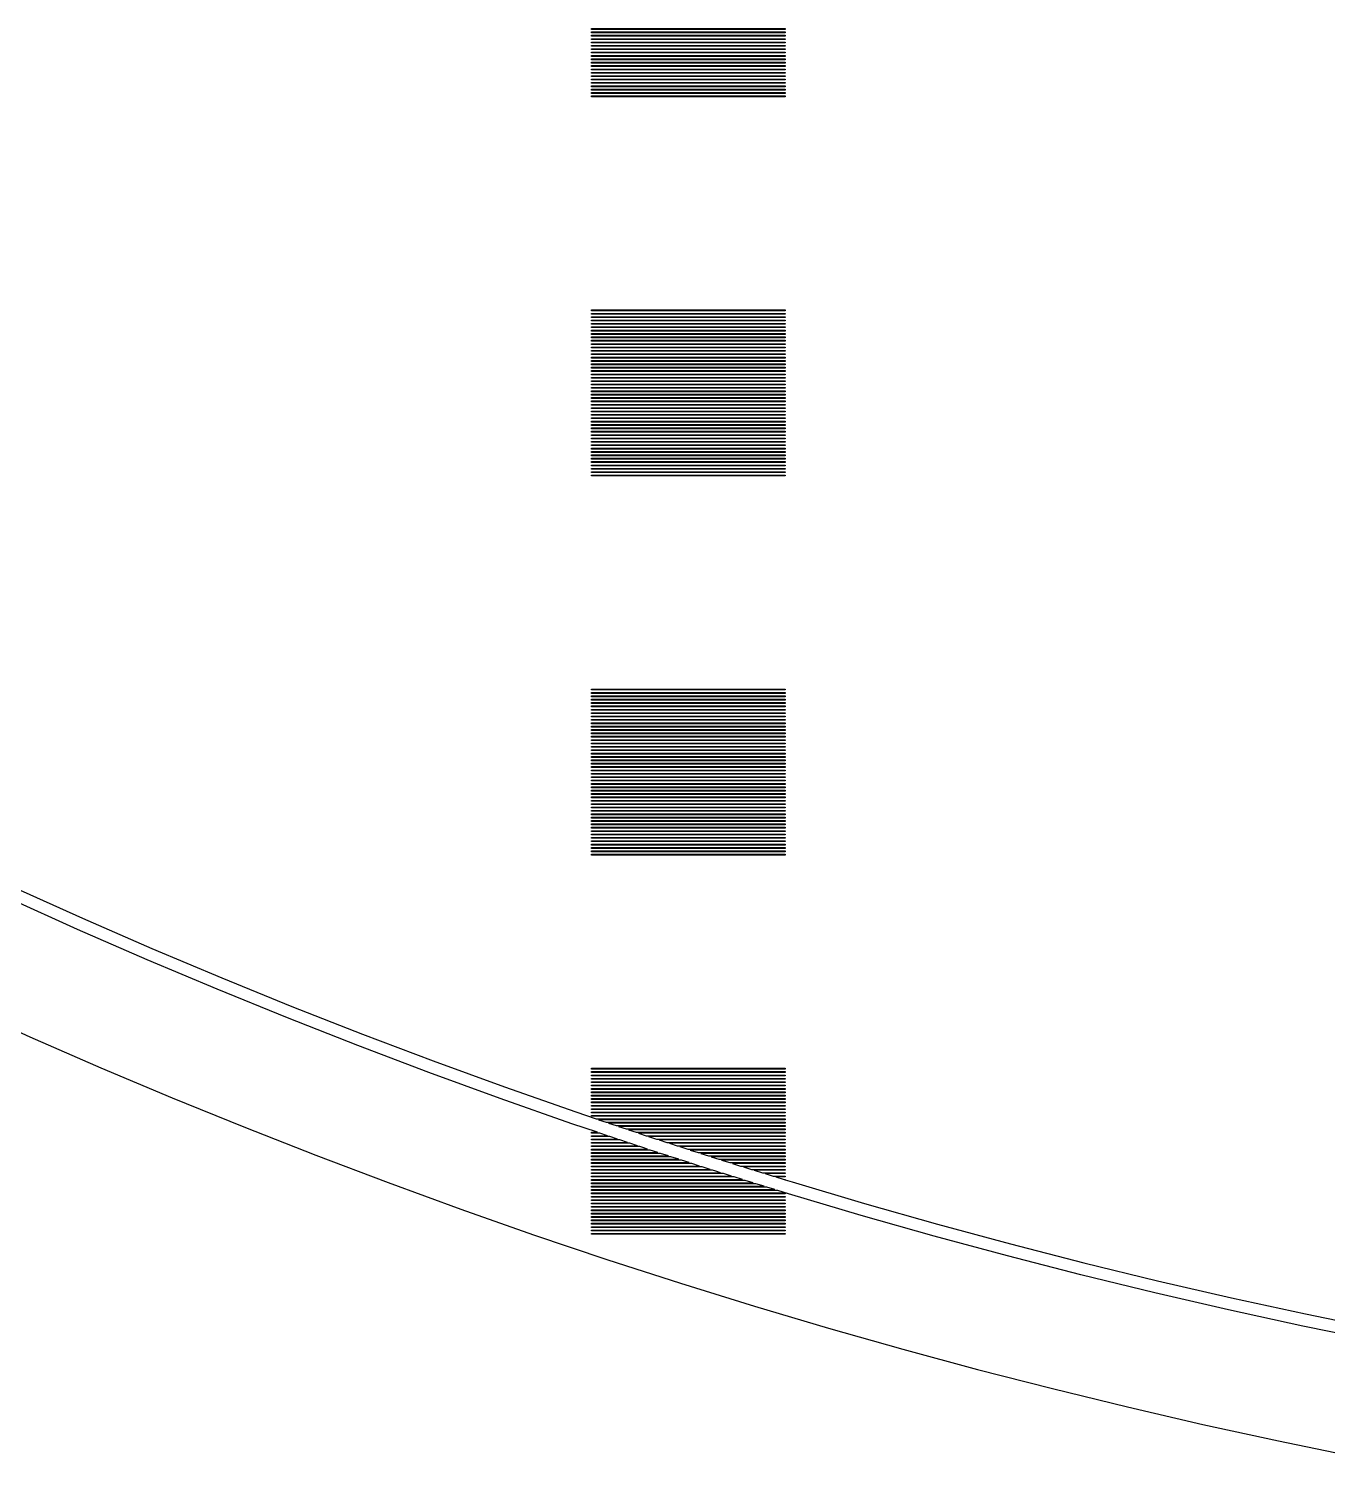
# Model space of a CAD drawing. Extents: x 40 to 187, y -3 to 150.
# Drawn here: x 79.42 to 95.19, y -1.4 to 15.93 of the extents above; entities that cross this region are included whole.
import ezdxf

# ---------------------------------------------------------------- set-up
doc = ezdxf.new("R2010")
doc.units = 0

msp = doc.modelspace()

# ---------------------------------------------------------------- linework, layer by layer
for p, q in [((86.2563, 15.9168), (86.2563, 15.927)), ((86.2563, 15.927), (88.6083, 15.927)), ((88.6083, 15.9168), (86.2563, 15.9168)), ((86.2563, 15.8759), (86.2563, 15.8861)), ((86.2563, 15.8861), (88.6083, 15.8861)), ((88.6083, 15.8759), (86.2563, 15.8759)), ((86.2563, 15.835), (86.2563, 15.8452)), ((86.2563, 15.8452), (88.6083, 15.8452)), ((88.6083, 15.835), (86.2563, 15.835)), ((86.2563, 15.7941), (86.2563, 15.8043)), ((86.2563, 15.8043), (88.6083, 15.8043)), ((88.6083, 15.7941), (86.2563, 15.7941)), ((88.6083, 15.927), (88.6083, 15.9168)), ((88.6083, 15.8861), (88.6083, 15.8759)), ((88.6083, 15.8452), (88.6083, 15.835)), ((88.6083, 15.8043), (88.6083, 15.7941)), ((86.2563, 15.7532), (86.2563, 15.7634)), ((86.2563, 15.7634), (88.6083, 15.7634)), ((88.6083, 15.7532), (86.2563, 15.7532)), ((86.2563, 15.7122), (86.2563, 15.7225)), ((86.2563, 15.7225), (88.6083, 15.7225)), ((88.6083, 15.7122), (86.2563, 15.7122)), ((86.2563, 15.6714), (86.2563, 15.6816)), ((86.2563, 15.6816), (88.6083, 15.6816)), ((88.6083, 15.6714), (86.2563, 15.6714)), ((86.2563, 15.6304), (86.2563, 15.6407)), ((86.2563, 15.6407), (88.6083, 15.6407)), ((88.6083, 15.6304), (86.2563, 15.6304)), ((86.2563, 15.5895), (86.2563, 15.5998)), ((86.2563, 15.5998), (88.6083, 15.5998)), ((88.6083, 15.7634), (88.6083, 15.7532)), ((88.6083, 15.7225), (88.6083, 15.7122)), ((88.6083, 15.6816), (88.6083, 15.6714)), ((88.6083, 15.6407), (88.6083, 15.6304)), ((88.6083, 15.5998), (88.6083, 15.5895)), ((88.6083, 15.5895), (86.2563, 15.5895)), ((86.2563, 15.5486), (86.2563, 15.5589)), ((86.2563, 15.5589), (88.6083, 15.5589)), ((88.6083, 15.5486), (86.2563, 15.5486)), ((86.2563, 15.5077), (86.2563, 15.5179)), ((86.2563, 15.5179), (88.6083, 15.5179)), ((88.6083, 15.5077), (86.2563, 15.5077)), ((86.2563, 15.4668), (86.2563, 15.4771)), ((86.2563, 15.4771), (88.6083, 15.4771)), ((88.6083, 15.4668), (86.2563, 15.4668)), ((86.2563, 15.4259), (86.2563, 15.4361)), ((86.2563, 15.4361), (88.6083, 15.4361)), ((88.6083, 15.4259), (86.2563, 15.4259)), ((88.6083, 15.5589), (88.6083, 15.5486)), ((88.6083, 15.5179), (88.6083, 15.5077)), ((88.6083, 15.4771), (88.6083, 15.4668)), ((88.6083, 15.4361), (88.6083, 15.4259)), ((86.2563, 15.385), (86.2563, 15.3952)), ((86.2563, 15.3952), (88.6083, 15.3952)), ((88.6083, 15.385), (86.2563, 15.385)), ((86.2563, 15.3441), (86.2563, 15.3543)), ((86.2563, 15.3543), (88.6083, 15.3543)), ((88.6083, 15.3441), (86.2563, 15.3441)), ((86.2563, 15.3032), (86.2563, 15.3134)), ((86.2563, 15.3134), (88.6083, 15.3134)), ((88.6083, 15.3032), (86.2563, 15.3032)), ((86.2563, 15.2623), (86.2563, 15.2725)), ((86.2563, 15.2725), (88.6083, 15.2725)), ((88.6083, 15.2623), (86.2563, 15.2623)), ((88.6083, 15.3952), (88.6083, 15.385)), ((88.6083, 15.3543), (88.6083, 15.3441)), ((88.6083, 15.3134), (88.6083, 15.3032)), ((88.6083, 15.2725), (88.6083, 15.2623)), ((86.2563, 15.2214), (86.2563, 15.2316)), ((86.2563, 15.2316), (88.6083, 15.2316)), ((88.6083, 15.2214), (86.2563, 15.2214)), ((86.2563, 15.1805), (86.2563, 15.1907)), ((86.2563, 15.1907), (88.6083, 15.1907)), ((88.6083, 15.1805), (86.2563, 15.1805)), ((86.2563, 15.1396), (86.2563, 15.1498)), ((86.2563, 15.1498), (88.6083, 15.1498)), ((88.6083, 15.1396), (86.2563, 15.1396)), ((86.2563, 15.0987), (86.2563, 15.1089)), ((86.2563, 15.1089), (88.6083, 15.1089)), ((88.6083, 15.0987), (86.2563, 15.0987)), ((88.6083, 15.2316), (88.6083, 15.2214)), ((88.6083, 15.1907), (88.6083, 15.1805)), ((88.6083, 15.1498), (88.6083, 15.1396)), ((88.6083, 15.1089), (88.6083, 15.0987)), ((86.2563, 12.5013), (86.2563, 12.5115)), ((86.2563, 12.5115), (88.6083, 12.5115)), ((88.6083, 12.5013), (86.2563, 12.5013)), ((88.6083, 12.5115), (88.6083, 12.5013)), ((86.2563, 12.4604), (86.2563, 12.4706)), ((86.2563, 12.4706), (88.6083, 12.4706)), ((88.6083, 12.4604), (86.2563, 12.4604)), ((86.2563, 12.4195), (86.2563, 12.4297)), ((86.2563, 12.4297), (88.6083, 12.4297)), ((88.6083, 12.4195), (86.2563, 12.4195)), ((86.2563, 12.3786), (86.2563, 12.3888)), ((86.2563, 12.3888), (88.6083, 12.3888)), ((88.6083, 12.3786), (86.2563, 12.3786)), ((86.2563, 12.3376), (86.2563, 12.3479)), ((86.2563, 12.3479), (88.6083, 12.3479)), ((88.6083, 12.3376), (86.2563, 12.3376)), ((86.2563, 12.2968), (86.2563, 12.307)), ((86.2563, 12.307), (88.6083, 12.307)), ((88.6083, 12.4706), (88.6083, 12.4604)), ((88.6083, 12.4297), (88.6083, 12.4195)), ((88.6083, 12.3888), (88.6083, 12.3786)), ((88.6083, 12.3479), (88.6083, 12.3376)), ((88.6083, 12.307), (88.6083, 12.2968)), ((88.6083, 12.2968), (86.2563, 12.2968)), ((86.2563, 12.2558), (86.2563, 12.2661)), ((86.2563, 12.2661), (88.6083, 12.2661)), ((88.6083, 12.2558), (86.2563, 12.2558)), ((86.2563, 12.2149), (86.2563, 12.2252)), ((86.2563, 12.2252), (88.6083, 12.2252)), ((88.6083, 12.2149), (86.2563, 12.2149)), ((86.2563, 12.174), (86.2563, 12.1843)), ((86.2563, 12.1843), (88.6083, 12.1843)), ((88.6083, 12.174), (86.2563, 12.174)), ((86.2563, 12.1331), (86.2563, 12.1434)), ((86.2563, 12.1434), (88.6083, 12.1434)), ((88.6083, 12.1331), (86.2563, 12.1331)), ((88.6083, 12.2661), (88.6083, 12.2558)), ((88.6083, 12.2252), (88.6083, 12.2149)), ((88.6083, 12.1843), (88.6083, 12.174)), ((88.6083, 12.1434), (88.6083, 12.1331)), ((86.2563, 12.0922), (86.2563, 12.1024)), ((86.2563, 12.1024), (88.6083, 12.1024)), ((88.6083, 12.0922), (86.2563, 12.0922)), ((86.2563, 12.0513), (86.2563, 12.0616)), ((86.2563, 12.0616), (88.6083, 12.0616)), ((88.6083, 12.0513), (86.2563, 12.0513)), ((86.2563, 12.0104), (86.2563, 12.0206)), ((86.2563, 12.0206), (88.6083, 12.0206)), ((88.6083, 12.0104), (86.2563, 12.0104)), ((86.2563, 11.9695), (86.2563, 11.9798)), ((86.2563, 11.9798), (88.6083, 11.9798)), ((88.6083, 11.9695), (86.2563, 11.9695)), ((88.6083, 12.1024), (88.6083, 12.0922)), ((88.6083, 12.0616), (88.6083, 12.0513)), ((88.6083, 12.0206), (88.6083, 12.0104)), ((88.6083, 11.9798), (88.6083, 11.9695)), ((86.2563, 11.9286), (86.2563, 11.9388)), ((86.2563, 11.9388), (88.6083, 11.9388)), ((88.6083, 11.9286), (86.2563, 11.9286)), ((86.2563, 11.8877), (86.2563, 11.8979)), ((86.2563, 11.8979), (88.6083, 11.8979)), ((88.6083, 11.8877), (86.2563, 11.8877)), ((86.2563, 11.8468), (86.2563, 11.857)), ((86.2563, 11.857), (88.6083, 11.857)), ((88.6083, 11.8468), (86.2563, 11.8468)), ((86.2563, 11.8059), (86.2563, 11.8161)), ((86.2563, 11.8161), (88.6083, 11.8161)), ((88.6083, 11.8059), (86.2563, 11.8059)), ((88.6083, 11.9388), (88.6083, 11.9286)), ((88.6083, 11.8979), (88.6083, 11.8877)), ((88.6083, 11.857), (88.6083, 11.8468)), ((88.6083, 11.8161), (88.6083, 11.8059)), ((86.2563, 11.765), (86.2563, 11.7752)), ((86.2563, 11.7752), (88.6083, 11.7752)), ((88.6083, 11.765), (86.2563, 11.765)), ((86.2563, 11.7241), (86.2563, 11.7343)), ((86.2563, 11.7343), (88.6083, 11.7343)), ((88.6083, 11.7241), (86.2563, 11.7241)), ((86.2563, 11.6832), (86.2563, 11.6934)), ((86.2563, 11.6934), (88.6083, 11.6934)), ((88.6083, 11.6832), (86.2563, 11.6832)), ((86.2563, 11.6423), (86.2563, 11.6525)), ((86.2563, 11.6525), (88.6083, 11.6525)), ((88.6083, 11.6423), (86.2563, 11.6423)), ((86.2563, 11.6014), (86.2563, 11.6116)), ((86.2563, 11.6116), (88.6083, 11.6116)), ((88.6083, 11.7752), (88.6083, 11.765)), ((88.6083, 11.7343), (88.6083, 11.7241)), ((88.6083, 11.6934), (88.6083, 11.6832)), ((88.6083, 11.6525), (88.6083, 11.6423)), ((88.6083, 11.6116), (88.6083, 11.6014)), ((88.6083, 11.6014), (86.2563, 11.6014)), ((86.2563, 11.5605), (86.2563, 11.5707)), ((86.2563, 11.5707), (88.6083, 11.5707)), ((88.6083, 11.5605), (86.2563, 11.5605)), ((86.2563, 11.5196), (86.2563, 11.5298)), ((86.2563, 11.5298), (88.6083, 11.5298)), ((88.6083, 11.5196), (86.2563, 11.5196)), ((86.2563, 11.4787), (86.2563, 11.4889)), ((86.2563, 11.4889), (88.6083, 11.4889)), ((88.6083, 11.4787), (86.2563, 11.4787)), ((86.2563, 11.4378), (86.2563, 11.448)), ((86.2563, 11.448), (88.6083, 11.448)), ((88.6083, 11.4378), (86.2563, 11.4378)), ((88.6083, 11.5707), (88.6083, 11.5605)), ((88.6083, 11.5298), (88.6083, 11.5196)), ((88.6083, 11.4889), (88.6083, 11.4787)), ((88.6083, 11.448), (88.6083, 11.4378)), ((86.2563, 11.3969), (86.2563, 11.4071)), ((86.2563, 11.4071), (88.6083, 11.4071)), ((88.6083, 11.3969), (86.2563, 11.3969)), ((86.2563, 11.356), (86.2563, 11.3662)), ((86.2563, 11.3662), (88.6083, 11.3662)), ((88.6083, 11.356), (86.2563, 11.356)), ((86.2563, 11.3151), (86.2563, 11.3253)), ((86.2563, 11.3253), (88.6083, 11.3253)), ((88.6083, 11.3151), (86.2563, 11.3151)), ((86.2563, 11.2742), (86.2563, 11.2844)), ((86.2563, 11.2844), (88.6083, 11.2844)), ((88.6083, 11.2742), (86.2563, 11.2742)), ((88.6083, 11.4071), (88.6083, 11.3969)), ((88.6083, 11.3662), (88.6083, 11.356)), ((88.6083, 11.3253), (88.6083, 11.3151)), ((88.6083, 11.2844), (88.6083, 11.2742)), ((86.2563, 11.2333), (86.2563, 11.2435)), ((86.2563, 11.2435), (88.6083, 11.2435)), ((88.6083, 11.2333), (86.2563, 11.2333)), ((86.2563, 11.1924), (86.2563, 11.2026)), ((86.2563, 11.2026), (88.6083, 11.2026)), ((88.6083, 11.1924), (86.2563, 11.1924)), ((86.2563, 11.1515), (86.2563, 11.1617)), ((86.2563, 11.1617), (88.6083, 11.1617)), ((88.6083, 11.1515), (86.2563, 11.1515)), ((86.2563, 11.1105), (86.2563, 11.1208)), ((86.2563, 11.1208), (88.6083, 11.1208)), ((88.6083, 11.1105), (86.2563, 11.1105)), ((88.6083, 11.2435), (88.6083, 11.2333)), ((88.6083, 11.2026), (88.6083, 11.1924)), ((88.6083, 11.1617), (88.6083, 11.1515)), ((88.6083, 11.1208), (88.6083, 11.1105)), ((86.2563, 11.0697), (86.2563, 11.0799)), ((86.2563, 11.0799), (88.6083, 11.0799)), ((88.6083, 11.0697), (86.2563, 11.0697)), ((86.2563, 11.0287), (86.2563, 11.039)), ((86.2563, 11.039), (88.6083, 11.039)), ((88.6083, 11.0287), (86.2563, 11.0287)), ((86.2563, 10.9878), (86.2563, 10.9981)), ((86.2563, 10.9981), (88.6083, 10.9981)), ((88.6083, 10.9878), (86.2563, 10.9878)), ((86.2563, 10.9469), (86.2563, 10.9572)), ((86.2563, 10.9572), (88.6083, 10.9572)), ((88.6083, 10.9469), (86.2563, 10.9469)), ((88.6083, 11.0799), (88.6083, 11.0697)), ((88.6083, 11.039), (88.6083, 11.0287)), ((88.6083, 10.9981), (88.6083, 10.9878)), ((88.6083, 10.9572), (88.6083, 10.9469)), ((86.2563, 10.906), (86.2563, 10.9162)), ((86.2563, 10.9162), (88.6083, 10.9162)), ((88.6083, 10.906), (86.2563, 10.906)), ((86.2563, 10.8651), (86.2563, 10.8754)), ((86.2563, 10.8754), (88.6083, 10.8754)), ((88.6083, 10.8651), (86.2563, 10.8651)), ((86.2563, 10.8242), (86.2563, 10.8344)), ((86.2563, 10.8344), (88.6083, 10.8344)), ((88.6083, 10.8242), (86.2563, 10.8242)), ((86.2563, 10.7833), (86.2563, 10.7935)), ((86.2563, 10.7935), (88.6083, 10.7935)), ((88.6083, 10.7833), (86.2563, 10.7833)), ((86.2563, 10.7424), (86.2563, 10.7526)), ((86.2563, 10.7526), (88.6083, 10.7526)), ((88.6083, 10.9162), (88.6083, 10.906)), ((88.6083, 10.8754), (88.6083, 10.8651)), ((88.6083, 10.8344), (88.6083, 10.8242)), ((88.6083, 10.7935), (88.6083, 10.7833)), ((88.6083, 10.7526), (88.6083, 10.7424)), ((88.6083, 10.7424), (86.2563, 10.7424)), ((86.2563, 10.7015), (86.2563, 10.7117)), ((86.2563, 10.7117), (88.6083, 10.7117)), ((88.6083, 10.7015), (86.2563, 10.7015)), ((86.2563, 10.6606), (86.2563, 10.6708)), ((86.2563, 10.6708), (88.6083, 10.6708)), ((88.6083, 10.6606), (86.2563, 10.6606)), ((86.2563, 10.6197), (86.2563, 10.6299)), ((86.2563, 10.6299), (88.6083, 10.6299)), ((88.6083, 10.6197), (86.2563, 10.6197)), ((86.2563, 10.5788), (86.2563, 10.589)), ((86.2563, 10.589), (88.6083, 10.589)), ((88.6083, 10.5788), (86.2563, 10.5788)), ((88.6083, 10.7117), (88.6083, 10.7015)), ((88.6083, 10.6708), (88.6083, 10.6606)), ((88.6083, 10.6299), (88.6083, 10.6197)), ((88.6083, 10.589), (88.6083, 10.5788)), ((86.2563, 10.5379), (86.2563, 10.5481)), ((86.2563, 10.5481), (88.6083, 10.5481)), ((88.6083, 10.5379), (86.2563, 10.5379)), ((86.2563, 10.497), (86.2563, 10.5072)), ((86.2563, 10.5072), (88.6083, 10.5072)), ((88.6083, 10.497), (86.2563, 10.497)), ((88.6083, 10.5481), (88.6083, 10.5379)), ((88.6083, 10.5072), (88.6083, 10.497)), ((86.2563, 7.8996), (86.2563, 7.9098)), ((86.2563, 7.9098), (88.6083, 7.9098)), ((88.6083, 7.8996), (86.2563, 7.8996)), ((86.2563, 7.8587), (86.2563, 7.8689)), ((86.2563, 7.8689), (88.6083, 7.8689)), ((88.6083, 7.8587), (86.2563, 7.8587)), ((86.2563, 7.8178), (86.2563, 7.828)), ((86.2563, 7.828), (88.6083, 7.828)), ((88.6083, 7.8178), (86.2563, 7.8178)), ((88.6083, 7.9098), (88.6083, 7.8996)), ((88.6083, 7.8689), (88.6083, 7.8587)), ((88.6083, 7.828), (88.6083, 7.8178)), ((86.2563, 7.7769), (86.2563, 7.7871)), ((86.2563, 7.7871), (88.6083, 7.7871)), ((88.6083, 7.7769), (86.2563, 7.7769)), ((86.2563, 7.7359), (86.2563, 7.7462)), ((86.2563, 7.7462), (88.6083, 7.7462)), ((88.6083, 7.7359), (86.2563, 7.7359)), ((86.2563, 7.6951), (86.2563, 7.7053)), ((86.2563, 7.7053), (88.6083, 7.7053)), ((88.6083, 7.6951), (86.2563, 7.6951)), ((86.2563, 7.6541), (86.2563, 7.6644)), ((86.2563, 7.6644), (88.6083, 7.6644)), ((88.6083, 7.6541), (86.2563, 7.6541)), ((88.6083, 7.7871), (88.6083, 7.7769)), ((88.6083, 7.7462), (88.6083, 7.7359)), ((88.6083, 7.7053), (88.6083, 7.6951)), ((88.6083, 7.6644), (88.6083, 7.6541)), ((86.2563, 7.6132), (86.2563, 7.6235)), ((86.2563, 7.6235), (88.6083, 7.6235)), ((88.6083, 7.6132), (86.2563, 7.6132)), ((86.2563, 7.5723), (86.2563, 7.5826)), ((86.2563, 7.5826), (88.6083, 7.5826)), ((88.6083, 7.5723), (86.2563, 7.5723)), ((86.2563, 7.5314), (86.2563, 7.5417)), ((86.2563, 7.5417), (88.6083, 7.5417)), ((88.6083, 7.5314), (86.2563, 7.5314)), ((86.2563, 7.4905), (86.2563, 7.5008)), ((86.2563, 7.5008), (88.6083, 7.5008)), ((88.6083, 7.4905), (86.2563, 7.4905)), ((86.2563, 7.4496), (86.2563, 7.4599)), ((86.2563, 7.4599), (88.6083, 7.4599)), ((88.6083, 7.6235), (88.6083, 7.6132)), ((88.6083, 7.5826), (88.6083, 7.5723)), ((88.6083, 7.5417), (88.6083, 7.5314)), ((88.6083, 7.5008), (88.6083, 7.4905)), ((88.6083, 7.4599), (88.6083, 7.4496)), ((88.6083, 7.4496), (86.2563, 7.4496)), ((86.2563, 7.4087), (86.2563, 7.4189)), ((86.2563, 7.4189), (88.6083, 7.4189)), ((88.6083, 7.4087), (86.2563, 7.4087)), ((86.2563, 7.3678), (86.2563, 7.378)), ((86.2563, 7.378), (88.6083, 7.378)), ((88.6083, 7.3678), (86.2563, 7.3678)), ((86.2563, 7.3269), (86.2563, 7.3371)), ((86.2563, 7.3371), (88.6083, 7.3371)), ((88.6083, 7.3269), (86.2563, 7.3269)), ((86.2563, 7.286), (86.2563, 7.2962)), ((86.2563, 7.2962), (88.6083, 7.2962)), ((88.6083, 7.286), (86.2563, 7.286)), ((88.6083, 7.4189), (88.6083, 7.4087)), ((88.6083, 7.378), (88.6083, 7.3678)), ((88.6083, 7.3371), (88.6083, 7.3269)), ((88.6083, 7.2962), (88.6083, 7.286)), ((86.2563, 7.2451), (86.2563, 7.2553)), ((86.2563, 7.2553), (88.6083, 7.2553)), ((88.6083, 7.2451), (86.2563, 7.2451)), ((86.2563, 7.2042), (86.2563, 7.2144)), ((86.2563, 7.2144), (88.6083, 7.2144)), ((88.6083, 7.2042), (86.2563, 7.2042)), ((86.2563, 7.1633), (86.2563, 7.1735)), ((86.2563, 7.1735), (88.6083, 7.1735)), ((88.6083, 7.1633), (86.2563, 7.1633)), ((86.2563, 7.1224), (86.2563, 7.1326)), ((86.2563, 7.1326), (88.6083, 7.1326)), ((88.6083, 7.1224), (86.2563, 7.1224)), ((88.6083, 7.2553), (88.6083, 7.2451)), ((88.6083, 7.2144), (88.6083, 7.2042)), ((88.6083, 7.1735), (88.6083, 7.1633)), ((88.6083, 7.1326), (88.6083, 7.1224)), ((86.2563, 7.0815), (86.2563, 7.0917)), ((86.2563, 7.0917), (88.6083, 7.0917)), ((88.6083, 7.0815), (86.2563, 7.0815)), ((86.2563, 7.0406), (86.2563, 7.0508)), ((86.2563, 7.0508), (88.6083, 7.0508)), ((88.6083, 7.0406), (86.2563, 7.0406)), ((86.2563, 6.9997), (86.2563, 7.0099)), ((86.2563, 7.0099), (88.6083, 7.0099)), ((88.6083, 6.9997), (86.2563, 6.9997)), ((86.2563, 6.9588), (86.2563, 6.969)), ((86.2563, 6.969), (88.6083, 6.969)), ((88.6083, 6.9588), (86.2563, 6.9588)), ((88.6083, 7.0917), (88.6083, 7.0815)), ((88.6083, 7.0508), (88.6083, 7.0406)), ((88.6083, 7.0099), (88.6083, 6.9997)), ((88.6083, 6.969), (88.6083, 6.9588)), ((86.2563, 6.9179), (86.2563, 6.9281)), ((86.2563, 6.9281), (88.6083, 6.9281)), ((88.6083, 6.9179), (86.2563, 6.9179)), ((86.2563, 6.877), (86.2563, 6.8872)), ((86.2563, 6.8872), (88.6083, 6.8872)), ((88.6083, 6.877), (86.2563, 6.877)), ((86.2563, 6.8361), (86.2563, 6.8463)), ((86.2563, 6.8463), (88.6083, 6.8463)), ((88.6083, 6.8361), (86.2563, 6.8361)), ((86.2563, 6.7952), (86.2563, 6.8054)), ((86.2563, 6.8054), (88.6083, 6.8054)), ((88.6083, 6.7952), (86.2563, 6.7952)), ((86.2563, 6.7543), (86.2563, 6.7645)), ((86.2563, 6.7645), (88.6083, 6.7645)), ((88.6083, 6.9281), (88.6083, 6.9179)), ((88.6083, 6.8872), (88.6083, 6.877)), ((88.6083, 6.8463), (88.6083, 6.8361)), ((88.6083, 6.8054), (88.6083, 6.7952)), ((88.6083, 6.7645), (88.6083, 6.7543)), ((88.6083, 6.7543), (86.2563, 6.7543)), ((86.2563, 6.7134), (86.2563, 6.7236)), ((86.2563, 6.7236), (88.6083, 6.7236)), ((88.6083, 6.7134), (86.2563, 6.7134)), ((86.2563, 6.6725), (86.2563, 6.6827)), ((86.2563, 6.6827), (88.6083, 6.6827)), ((88.6083, 6.6725), (86.2563, 6.6725)), ((86.2563, 6.6316), (86.2563, 6.6418)), ((86.2563, 6.6418), (88.6083, 6.6418)), ((88.6083, 6.6316), (86.2563, 6.6316)), ((86.2563, 6.5907), (86.2563, 6.6009)), ((86.2563, 6.6009), (88.6083, 6.6009)), ((88.6083, 6.5907), (86.2563, 6.5907)), ((88.6083, 6.7236), (88.6083, 6.7134)), ((88.6083, 6.6827), (88.6083, 6.6725)), ((88.6083, 6.6418), (88.6083, 6.6316)), ((88.6083, 6.6009), (88.6083, 6.5907)), ((86.2563, 6.5498), (86.2563, 6.56)), ((86.2563, 6.56), (88.6083, 6.56)), ((88.6083, 6.5498), (86.2563, 6.5498)), ((86.2563, 6.5088), (86.2563, 6.5191)), ((86.2563, 6.5191), (88.6083, 6.5191)), ((88.6083, 6.5088), (86.2563, 6.5088)), ((86.2563, 6.468), (86.2563, 6.4782)), ((86.2563, 6.4782), (88.6083, 6.4782)), ((88.6083, 6.468), (86.2563, 6.468)), ((86.2563, 6.427), (86.2563, 6.4373)), ((86.2563, 6.4373), (88.6083, 6.4373)), ((88.6083, 6.427), (86.2563, 6.427)), ((88.6083, 6.56), (88.6083, 6.5498)), ((88.6083, 6.5191), (88.6083, 6.5088)), ((88.6083, 6.4782), (88.6083, 6.468)), ((88.6083, 6.4373), (88.6083, 6.427)), ((86.2563, 6.3861), (86.2563, 6.3964)), ((86.2563, 6.3964), (88.6083, 6.3964)), ((88.6083, 6.3861), (86.2563, 6.3861)), ((86.2563, 6.3452), (86.2563, 6.3555)), ((86.2563, 6.3555), (88.6083, 6.3555)), ((88.6083, 6.3452), (86.2563, 6.3452)), ((86.2563, 6.3043), (86.2563, 6.3145)), ((86.2563, 6.3145), (88.6083, 6.3145)), ((88.6083, 6.3043), (86.2563, 6.3043)), ((86.2563, 6.2634), (86.2563, 6.2736)), ((86.2563, 6.2736), (88.6083, 6.2736)), ((88.6083, 6.2634), (86.2563, 6.2634)), ((88.6083, 6.3964), (88.6083, 6.3861)), ((88.6083, 6.3555), (88.6083, 6.3452)), ((88.6083, 6.3145), (88.6083, 6.3043)), ((88.6083, 6.2736), (88.6083, 6.2634)), ((86.2563, 6.2225), (86.2563, 6.2327)), ((86.2563, 6.2327), (88.6083, 6.2327)), ((88.6083, 6.2225), (86.2563, 6.2225)), ((86.2563, 6.1816), (86.2563, 6.1918)), ((86.2563, 6.1918), (88.6083, 6.1918)), ((88.6083, 6.1816), (86.2563, 6.1816)), ((86.2563, 6.1407), (86.2563, 6.1509)), ((86.2563, 6.1509), (88.6083, 6.1509)), ((88.6083, 6.1407), (86.2563, 6.1407)), ((86.2563, 6.0998), (86.2563, 6.11)), ((86.2563, 6.11), (88.6083, 6.11)), ((88.6083, 6.0998), (86.2563, 6.0998)), ((86.2563, 6.0589), (86.2563, 6.0691)), ((86.2563, 6.0691), (88.6083, 6.0691)), ((88.6083, 6.2327), (88.6083, 6.2225)), ((88.6083, 6.1918), (88.6083, 6.1816)), ((88.6083, 6.1509), (88.6083, 6.1407)), ((88.6083, 6.11), (88.6083, 6.0998)), ((88.6083, 6.0691), (88.6083, 6.0589)), ((88.6083, 6.0589), (86.2563, 6.0589)), ((86.2563, 6.018), (86.2563, 6.0282)), ((86.2563, 6.0282), (88.6083, 6.0282)), ((88.6083, 6.018), (86.2563, 6.018)), ((86.2563, 5.9771), (86.2563, 5.9873)), ((86.2563, 5.9873), (88.6083, 5.9873)), ((88.6083, 5.9771), (86.2563, 5.9771)), ((86.2563, 5.9362), (86.2563, 5.9464)), ((86.2563, 5.9464), (88.6083, 5.9464)), ((88.6083, 5.9362), (86.2563, 5.9362)), ((86.2563, 5.8953), (86.2563, 5.9055)), ((86.2563, 5.9055), (88.6083, 5.9055)), ((88.6083, 5.8953), (86.2563, 5.8953)), ((88.6083, 6.0282), (88.6083, 6.018)), ((88.6083, 5.9873), (88.6083, 5.9771)), ((88.6083, 5.9464), (88.6083, 5.9362)), ((88.6083, 5.9055), (88.6083, 5.8953)), ((79.2398, 5.5078), (80.0781, 5.13)), ((80.0173, 4.9929), (79.1774, 5.3714)), ((80.0781, 5.13), (80.9209, 4.7626)), ((80.8618, 4.6247), (80.0173, 4.9929)), ((80.9209, 4.7626), (81.7682, 4.4055)), ((81.7108, 4.2669), (80.8618, 4.6247)), ((81.7682, 4.4055), (82.6199, 4.0589)), ((82.5642, 3.9196), (81.7108, 4.2669)), ((78.5839, 4.0758), (79.4398, 3.6902)), ((82.6199, 4.0589), (83.4757, 3.7227)), ((83.4217, 3.5828), (82.5642, 3.9196)), ((79.4398, 3.6902), (80.3004, 3.315)), ((83.4757, 3.7227), (84.3355, 3.3971)), ((84.2833, 3.2565), (83.4217, 3.5828)), ((80.3004, 3.315), (81.1655, 2.9504)), ((84.3355, 3.3971), (85.1993, 3.082)), ((86.2563, 3.2979), (86.2563, 3.3081)), ((86.2563, 3.3081), (88.6083, 3.3081)), ((88.6083, 3.2979), (86.2563, 3.2979)), ((88.6083, 3.3081), (88.6083, 3.2979)), ((85.1488, 2.9408), (84.2833, 3.2565)), ((86.2563, 3.257), (86.2563, 3.2672)), ((86.2563, 3.2672), (88.6083, 3.2672)), ((88.6083, 3.257), (86.2563, 3.257)), ((86.2563, 3.2161), (86.2563, 3.2263)), ((86.2563, 3.2263), (88.6083, 3.2263)), ((88.6083, 3.2161), (86.2563, 3.2161)), ((86.2563, 3.1752), (86.2563, 3.1854)), ((86.2563, 3.1854), (88.6083, 3.1854)), ((88.6083, 3.1752), (86.2563, 3.1752)), ((86.2563, 3.1343), (86.2563, 3.1445)), ((86.2563, 3.1445), (88.6083, 3.1445)), ((88.6083, 3.1343), (86.2563, 3.1343)), ((88.6083, 3.2672), (88.6083, 3.257)), ((88.6083, 3.2263), (88.6083, 3.2161)), ((88.6083, 3.1854), (88.6083, 3.1752)), ((88.6083, 3.1445), (88.6083, 3.1343)), ((81.1655, 2.9504), (82.035, 2.5965)), ((85.1993, 3.082), (86.0669, 2.7776)), ((86.2563, 3.0934), (86.2563, 3.1036)), ((86.2563, 3.1036), (88.6083, 3.1036)), ((88.6083, 3.0934), (86.2563, 3.0934)), ((86.2563, 3.0524), (86.2563, 3.0627)), ((86.2563, 3.0627), (88.6083, 3.0627)), ((88.6083, 3.0524), (86.2563, 3.0524)), ((86.2563, 3.0115), (86.2563, 3.0218)), ((86.2563, 3.0218), (88.6083, 3.0218)), ((88.6083, 3.0115), (86.2563, 3.0115)), ((86.2563, 2.9706), (86.2563, 2.9809)), ((86.2563, 2.9809), (88.6083, 2.9809)), ((88.6083, 2.9706), (86.2563, 2.9706)), ((88.6083, 3.1036), (88.6083, 3.0934)), ((88.6083, 3.0627), (88.6083, 3.0524)), ((88.6083, 3.0218), (88.6083, 3.0115)), ((88.6083, 2.9809), (88.6083, 2.9706)), ((86.0181, 2.6357), (85.1488, 2.9408)), ((86.0669, 2.7776), (86.3132, 2.6945)), ((86.2563, 2.9297), (86.2563, 2.94)), ((86.2563, 2.94), (88.6083, 2.94)), ((88.6083, 2.9297), (86.2563, 2.9297)), ((86.2563, 2.8888), (86.2563, 2.899)), ((86.2563, 2.899), (88.6083, 2.899)), ((88.6083, 2.8888), (86.2563, 2.8888)), ((86.2563, 2.8479), (86.2563, 2.8582)), ((86.2563, 2.8582), (88.6083, 2.8582)), ((88.6083, 2.8479), (86.2563, 2.8479)), ((86.2563, 2.807), (86.2563, 2.8173)), ((86.2563, 2.8173), (88.6083, 2.8173)), ((88.6083, 2.807), (86.2563, 2.807)), ((86.2563, 2.7661), (86.2563, 2.7763)), ((86.2563, 2.7763), (88.6083, 2.7763)), ((88.6083, 2.94), (88.6083, 2.9297)), ((88.6083, 2.899), (88.6083, 2.8888)), ((88.6083, 2.8582), (88.6083, 2.8479)), ((88.6083, 2.8173), (88.6083, 2.807)), ((88.6083, 2.7763), (88.6083, 2.7661)), ((86.329, 2.5309), (86.0181, 2.6357)), ((88.6083, 2.7661), (86.2563, 2.7661)), ((86.2563, 2.7252), (86.2563, 2.7354)), ((86.2563, 2.7354), (88.6083, 2.7354)), ((88.6083, 2.7252), (86.2563, 2.7252)), ((86.3132, 2.6945), (88.6083, 2.6945)), ((88.6083, 2.6843), (86.3435, 2.6843)), ((86.3435, 2.6843), (86.4345, 2.6536)), ((86.4345, 2.6536), (88.6083, 2.6536)), ((88.6083, 2.6434), (86.4648, 2.6434)), ((86.4648, 2.6434), (86.5558, 2.6127)), ((86.5558, 2.6127), (88.6083, 2.6127)), ((88.6083, 2.6025), (86.5861, 2.6025)), ((86.5861, 2.6025), (86.6771, 2.5718)), ((88.6083, 2.7354), (88.6083, 2.7252)), ((88.6083, 2.6945), (88.6083, 2.6843)), ((88.6083, 2.6536), (88.6083, 2.6434)), ((88.6083, 2.6127), (88.6083, 2.6025)), ((82.035, 2.5965), (82.9088, 2.2532)), ((86.2563, 2.5207), (86.2563, 2.5309)), ((86.2563, 2.5309), (86.329, 2.5309)), ((86.3593, 2.5207), (86.2563, 2.5207)), ((86.2563, 2.4798), (86.2563, 2.49)), ((86.2563, 2.49), (86.4503, 2.49)), ((86.4806, 2.4798), (86.2563, 2.4798)), ((86.2563, 2.4389), (86.2563, 2.4491)), ((86.2563, 2.4491), (86.5716, 2.4491)), ((86.6019, 2.4389), (86.2563, 2.4389)), ((86.4503, 2.49), (86.3593, 2.5207)), ((86.5716, 2.4491), (86.4806, 2.4798)), ((86.6929, 2.4082), (86.6019, 2.4389)), ((86.6771, 2.5718), (88.6083, 2.5718)), ((88.6083, 2.5616), (86.7075, 2.5616)), ((86.7075, 2.5616), (86.7985, 2.5309)), ((86.7985, 2.5309), (88.6083, 2.5309)), ((88.6083, 2.5207), (86.8288, 2.5207)), ((86.8288, 2.5207), (86.9197, 2.49)), ((86.9197, 2.49), (88.6083, 2.49)), ((88.6083, 2.4798), (86.9506, 2.4798)), ((86.9506, 2.4798), (87.0454, 2.4491)), ((87.0454, 2.4491), (88.6083, 2.4491)), ((88.6083, 2.4389), (87.077, 2.4389)), ((87.077, 2.4389), (87.1718, 2.4082)), ((88.6083, 2.5718), (88.6083, 2.5616)), ((88.6083, 2.5309), (88.6083, 2.5207)), ((88.6083, 2.49), (88.6083, 2.4798)), ((88.6083, 2.4491), (88.6083, 2.4389)), ((82.9088, 2.2532), (83.7868, 1.9208)), ((86.2563, 2.398), (86.2563, 2.4082)), ((86.2563, 2.4082), (86.6929, 2.4082)), ((86.7233, 2.398), (86.2563, 2.398)), ((86.2563, 2.3571), (86.2563, 2.3673)), ((86.2563, 2.3673), (86.8143, 2.3673)), ((86.8446, 2.3571), (86.2563, 2.3571)), ((86.2563, 2.3162), (86.2563, 2.3264)), ((86.2563, 2.3264), (86.9374, 2.3264)), ((86.969, 2.3162), (86.2563, 2.3162)), ((86.2563, 2.2753), (86.2563, 2.2855)), ((86.2563, 2.2855), (87.0638, 2.2855)), ((87.0954, 2.2753), (86.2563, 2.2753)), ((86.8143, 2.3673), (86.7233, 2.398)), ((86.8911, 2.3414), (86.8446, 2.3571)), ((86.9374, 2.3264), (86.8911, 2.3414)), ((87.0638, 2.2855), (86.969, 2.3162)), ((87.1902, 2.2446), (87.0954, 2.2753)), ((87.1718, 2.4082), (88.6083, 2.4082)), ((88.6083, 2.398), (87.2034, 2.398)), ((87.2034, 2.398), (87.2983, 2.3673)), ((87.2983, 2.3673), (88.6083, 2.3673)), ((88.6083, 2.3571), (87.3299, 2.3571)), ((87.3299, 2.3571), (87.4247, 2.3264)), ((87.4247, 2.3264), (88.6083, 2.3264)), ((88.6083, 2.3162), (87.4562, 2.3162)), ((87.4562, 2.3162), (87.551, 2.2855)), ((87.551, 2.2855), (88.6083, 2.2855)), ((88.6083, 2.2753), (87.5826, 2.2753)), ((87.5826, 2.2753), (87.6774, 2.2446)), ((88.6083, 2.4082), (88.6083, 2.398)), ((88.6083, 2.3673), (88.6083, 2.3571)), ((88.6083, 2.3264), (88.6083, 2.3162)), ((88.6083, 2.2855), (88.6083, 2.2753)), ((86.2563, 2.2344), (86.2563, 2.2446)), ((86.2563, 2.2446), (87.1902, 2.2446)), ((87.2218, 2.2344), (86.2563, 2.2344)), ((86.2563, 2.1935), (86.2563, 2.2037)), ((86.2563, 2.2037), (87.3166, 2.2037)), ((87.3483, 2.1935), (86.2563, 2.1935)), ((86.2563, 2.1526), (86.2563, 2.1628)), ((86.2563, 2.1628), (87.4431, 2.1628)), ((87.4747, 2.1526), (86.2563, 2.1526)), ((86.2563, 2.1117), (86.2563, 2.1219)), ((86.2563, 2.1219), (87.5694, 2.1219)), ((87.6011, 2.1117), (86.2563, 2.1117)), ((86.2563, 2.0708), (86.2563, 2.081)), ((86.2563, 2.081), (87.6959, 2.081)), ((87.3166, 2.2037), (87.2218, 2.2344)), ((87.4431, 2.1628), (87.3483, 2.1935)), ((87.5694, 2.1219), (87.4747, 2.1526)), ((87.6959, 2.081), (87.6011, 2.1117)), ((87.6774, 2.2446), (88.6083, 2.2446)), ((88.6083, 2.2344), (87.709, 2.2344)), ((87.709, 2.2344), (87.8038, 2.2037)), ((87.8038, 2.2037), (88.6083, 2.2037)), ((88.6083, 2.1935), (87.8365, 2.1935)), ((87.8365, 2.1935), (87.9354, 2.1628)), ((87.9354, 2.1628), (88.6083, 2.1628)), ((88.6083, 2.1526), (87.9684, 2.1526)), ((87.9684, 2.1526), (88.0673, 2.1219)), ((88.0673, 2.1219), (88.6083, 2.1219)), ((88.6083, 2.1117), (88.1003, 2.1117)), ((88.1003, 2.1117), (88.1992, 2.081)), ((88.1992, 2.081), (88.6083, 2.081)), ((88.6083, 2.2446), (88.6083, 2.2344)), ((88.6083, 2.2037), (88.6083, 2.1935)), ((88.6083, 2.1628), (88.6083, 2.1526)), ((88.6083, 2.1219), (88.6083, 2.1117)), ((88.6083, 2.081), (88.6083, 2.0708)), ((83.7868, 1.9208), (84.6687, 1.5991)), ((87.7275, 2.0708), (86.2563, 2.0708)), ((86.2563, 2.0299), (86.2563, 2.0401)), ((86.2563, 2.0401), (87.8247, 2.0401)), ((87.8577, 2.0299), (86.2563, 2.0299)), ((86.2563, 1.9889), (86.2563, 1.9992)), ((86.2563, 1.9992), (87.9566, 1.9992)), ((87.9896, 1.9889), (86.2563, 1.9889)), ((86.2563, 1.9481), (86.2563, 1.9583)), ((86.2563, 1.9583), (88.0885, 1.9583)), ((88.1215, 1.9481), (86.2563, 1.9481)), ((86.2563, 1.9071), (86.2563, 1.9174)), ((86.2563, 1.9174), (88.2205, 1.9174)), ((88.2534, 1.9071), (86.2563, 1.9071)), ((87.7677, 2.0577), (87.7275, 2.0708)), ((87.8247, 2.0401), (87.7677, 2.0577)), ((87.9566, 1.9992), (87.8577, 2.0299)), ((88.0885, 1.9583), (87.9896, 1.9889)), ((88.2205, 1.9174), (88.1215, 1.9481)), ((88.6083, 2.0708), (88.2322, 2.0708)), ((88.2322, 2.0708), (88.3312, 2.0401)), ((88.3524, 1.8765), (88.2534, 1.9071)), ((88.3312, 2.0401), (88.6083, 2.0401)), ((88.6083, 2.0299), (88.3642, 2.0299)), ((88.3642, 2.0299), (88.4631, 1.9992)), ((88.4631, 1.9992), (88.6083, 1.9992)), ((88.6083, 1.9889), (88.4961, 1.9889)), ((88.4961, 1.9889), (88.595, 1.9583)), ((88.595, 1.9583), (88.6083, 1.9583)), ((88.6083, 2.0401), (88.6083, 2.0299)), ((88.6083, 1.9992), (88.6083, 1.9889)), ((88.6083, 1.9583), (88.6083, 1.9542)), ((88.6083, 1.9542), (88.6912, 1.9284)), ((88.6912, 1.9284), (89.5727, 1.6669)), ((86.2563, 1.8663), (86.2563, 1.8765)), ((86.2563, 1.8765), (88.3524, 1.8765)), ((88.3853, 1.8663), (86.2563, 1.8663)), ((86.2563, 1.8253), (86.2563, 1.8356)), ((86.2563, 1.8356), (88.4843, 1.8356)), ((88.5173, 1.8253), (86.2563, 1.8253)), ((86.2563, 1.7844), (86.2563, 1.7947)), ((86.2563, 1.7947), (88.6083, 1.7947)), ((88.6083, 1.7844), (86.2563, 1.7844)), ((86.2563, 1.7435), (86.2563, 1.7538)), ((86.2563, 1.7538), (88.6083, 1.7538)), ((88.6083, 1.7435), (86.2563, 1.7435)), ((88.4843, 1.8356), (88.3853, 1.8663)), ((88.6477, 1.7849), (88.5173, 1.8253)), ((88.6083, 1.7947), (88.6083, 1.7844)), ((88.6083, 1.7538), (88.6083, 1.7435)), ((89.5309, 1.5229), (88.6477, 1.7849)), ((84.6687, 1.5991), (85.5546, 1.2882)), ((86.2563, 1.7026), (86.2563, 1.7128)), ((86.2563, 1.7128), (88.6083, 1.7128)), ((88.6083, 1.7026), (86.2563, 1.7026)), ((86.2563, 1.6617), (86.2563, 1.672)), ((86.2563, 1.672), (88.6083, 1.672)), ((88.6083, 1.6617), (86.2563, 1.6617)), ((86.2563, 1.6208), (86.2563, 1.631)), ((86.2563, 1.631), (88.6083, 1.631)), ((88.6083, 1.6208), (86.2563, 1.6208)), ((86.2563, 1.5799), (86.2563, 1.5901)), ((86.2563, 1.5901), (88.6083, 1.5901)), ((88.6083, 1.5799), (86.2563, 1.5799)), ((88.6083, 1.7128), (88.6083, 1.7026)), ((88.6083, 1.672), (88.6083, 1.6617)), ((88.6083, 1.631), (88.6083, 1.6208)), ((88.6083, 1.5901), (88.6083, 1.5799)), ((89.5727, 1.6669), (90.4574, 1.4163)), ((86.2563, 1.539), (86.2563, 1.5492)), ((86.2563, 1.5492), (88.6083, 1.5492)), ((88.6083, 1.539), (86.2563, 1.539)), ((86.2563, 1.4981), (86.2563, 1.5083)), ((86.2563, 1.5083), (88.6083, 1.5083)), ((88.6083, 1.4981), (86.2563, 1.4981)), ((86.2563, 1.4572), (86.2563, 1.4674)), ((86.2563, 1.4674), (88.6083, 1.4674)), ((88.6083, 1.4572), (86.2563, 1.4572)), ((86.2563, 1.4163), (86.2563, 1.4265)), ((86.2563, 1.4265), (88.6083, 1.4265)), ((88.6083, 1.4163), (86.2563, 1.4163)), ((88.6083, 1.5492), (88.6083, 1.539)), ((88.6083, 1.5083), (88.6083, 1.4981)), ((88.6083, 1.4674), (88.6083, 1.4572)), ((88.6083, 1.4265), (88.6083, 1.4163)), ((90.4173, 1.2717), (89.5309, 1.5229)), ((90.4574, 1.4163), (91.345, 1.1765)), ((85.5546, 1.2882), (86.4442, 0.9883)), ((86.2563, 1.3754), (86.2563, 1.3856)), ((86.2563, 1.3856), (88.6083, 1.3856)), ((88.6083, 1.3754), (86.2563, 1.3754)), ((86.2563, 1.3345), (86.2563, 1.3447)), ((86.2563, 1.3447), (88.6083, 1.3447)), ((88.6083, 1.3345), (86.2563, 1.3345)), ((86.2563, 1.2936), (86.2563, 1.3038)), ((86.2563, 1.3038), (88.6083, 1.3038)), ((88.6083, 1.2936), (86.2563, 1.2936)), ((88.6083, 1.3856), (88.6083, 1.3754)), ((88.6083, 1.3447), (88.6083, 1.3345)), ((88.6083, 1.3038), (88.6083, 1.2936)), ((91.3068, 1.0314), (90.4173, 1.2717)), ((91.345, 1.1765), (92.2355, 0.9476)), ((86.4442, 0.9883), (87.3373, 0.6993)), ((92.1991, 0.8021), (91.3068, 1.0314)), ((92.2355, 0.9476), (93.1288, 0.7297)), ((87.3373, 0.6993), (88.234, 0.4213)), ((93.0941, 0.5837), (92.1991, 0.8021)), ((93.1288, 0.7297), (94.0246, 0.5227)), ((93.9918, 0.3764), (93.0941, 0.5837)), ((94.0246, 0.5227), (94.923, 0.3268)), ((88.234, 0.4213), (89.134, 0.1543)), ((94.8919, 0.18), (93.9918, 0.3764)), ((95.7944, -0.0052), (94.8919, 0.18)), ((94.923, 0.3268), (95.8237, 0.1419)), ((89.134, 0.1543), (90.0373, -0.1017)), ((90.0373, -0.1017), (90.9436, -0.3465)), ((90.9436, -0.3465), (91.8528, -0.5802)), ((91.8528, -0.5802), (92.7649, -0.8027)), ((92.7649, -0.8027), (93.6796, -1.014)), ((93.6796, -1.014), (94.5968, -1.2141)), ((94.5968, -1.2141), (95.5164, -1.4029))]:
    msp.add_line(p, q)

doc.saveas('drawing.dxf')
